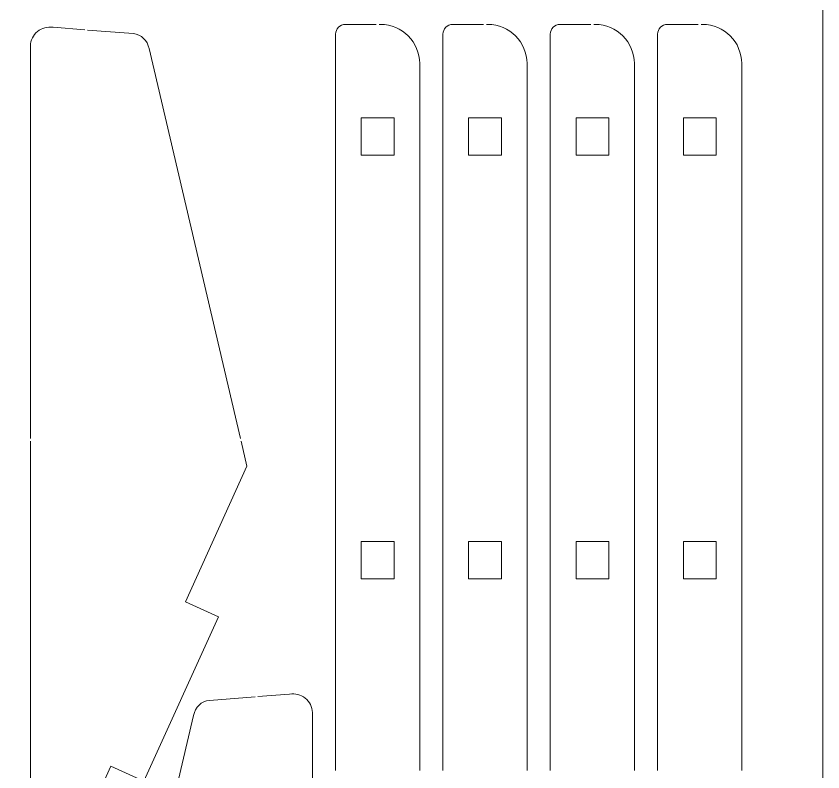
# Model space of a CAD drawing. Header units: millimetres. Extents: x -258 to 317, y -174 to 169.
# Drawn here: x 231.1 to 317.4, y -37.1 to 43.8 of the extents above; entities that cross this region are included whole.
import ezdxf

# ---------------------------------------------------------------- set-up
doc = ezdxf.new("R2010")
doc.units = ezdxf.units.MM
doc.header["$MEASUREMENT"] = 0
doc.layers.add('Layer 1', color=7, linetype='Continuous')

msp = doc.modelspace()

# ---------------------------------------------------------------- linework, layer by layer
at = {"layer": 'Layer 1', "color": 240, "lineweight": 9}
msp.add_open_spline([(69.4089, 168.5291), (69.4089, 168.5291), (309.409, 168.5291), (309.409, 168.5291), (309.409, 168.5291), (313.8151, 168.5291), (317.4089, 164.9319), (317.4089, 160.5291), (317.4089, 160.5291), (317.4089, 160.5291), (317.4089, -117.4709), (317.4089, -117.4709), (317.4089, -117.4709), (317.4089, -121.8737), (313.8117, -125.4709), (309.409, -125.4709), (309.409, -125.4709), (309.409, -125.4709), (69.4089, -125.4709), (69.4089, -125.4709), (69.4089, -125.4709), (65.0062, -125.4709), (61.409, -121.8771), (61.409, -117.4709), (61.409, -117.4709), (61.409, -117.4709), (61.409, 160.5291), (61.409, 160.5291), (61.409, 160.5291), (61.409, 164.9353), (65.0027, 168.5291), (69.4089, 168.5291)], degree=3, knots=[0, 0, 0, 0, 0.1111111, 0.1111111, 0.1111111, 0.1111111, 0.2222222, 0.2222222, 0.2222222, 0.2222222, 0.3333333, 0.3333333, 0.3333333, 0.3333333, 0.4444444, 0.4444444, 0.4444444, 0.4444444, 0.5555556, 0.5555556, 0.5555556, 0.5555556, 0.6666667, 0.6666667, 0.6666667, 0.6666667, 0.7777778, 0.7777778, 0.7777778, 0.7777778, 1, 1, 1, 1], dxfattribs=at)
at = {"layer": 'Layer 1', "color": 250, "lineweight": 9}
for points, knots in [([(238.427, 42.3225), (238.427, 42.3225), (235.0436, 42.591), (235.0436, 42.591), (235.0436, 42.591), (234.4215, 42.6404), (233.8582, 42.5415), (233.3744, 42.1474), (233.3744, 42.1474), (232.8906, 41.7532), (232.6272, 41.226), (232.6023, 40.6024), (232.6023, 40.6024), (232.6023, 40.6024), (232.6023, -1.4172), (232.6023, -1.4172)], [0, 0, 0, 0, 0.2, 0.2, 0.2, 0.2, 0.4, 0.4, 0.4, 0.4, 0.6, 0.6, 0.6, 0.6, 1, 1, 1, 1]), ([(265.2691, -36.9519), (265.2691, -36.9519), (265.2691, 41.8482), (265.2691, 41.8482), (265.2691, 41.8482), (265.2691, 42.4261), (265.7407, 42.898), (266.3189, 42.898), (266.3189, 42.898), (266.3189, 42.898), (269.6193, 42.898), (269.6193, 42.898)], [0, 0, 0, 0, 0.25, 0.25, 0.25, 0.25, 0.5, 0.5, 0.5, 0.5, 1, 1, 1, 1]), ([(269.9193, 42.898), (269.9193, 42.898), (270.07, 42.898), (270.07, 42.898), (270.07, 42.898), (272.3829, 42.898), (274.2694, 41.0115), (274.2694, 38.6986), (274.2694, 38.6986), (274.2694, 38.6986), (274.2694, -36.9519), (274.2694, -36.9519)], [0, 0, 0, 0, 0.25, 0.25, 0.25, 0.25, 0.5, 0.5, 0.5, 0.5, 1, 1, 1, 1]), ([(276.7556, -36.9519), (276.7556, -36.9519), (276.7556, 41.8482), (276.7556, 41.8482), (276.7556, 41.8482), (276.7556, 42.4261), (277.2272, 42.898), (277.8054, 42.898), (277.8054, 42.898), (277.8054, 42.898), (281.1058, 42.898), (281.1058, 42.898)], [0, 0, 0, 0, 0.25, 0.25, 0.25, 0.25, 0.5, 0.5, 0.5, 0.5, 1, 1, 1, 1]), ([(281.4058, 42.898), (281.4058, 42.898), (281.5565, 42.898), (281.5565, 42.898), (281.5565, 42.898), (283.8694, 42.898), (285.7559, 41.0115), (285.7559, 38.6986), (285.7559, 38.6986), (285.7559, 38.6986), (285.7559, -36.9519), (285.7559, -36.9519)], [0, 0, 0, 0, 0.25, 0.25, 0.25, 0.25, 0.5, 0.5, 0.5, 0.5, 1, 1, 1, 1]), ([(288.2421, -36.9519), (288.2421, -36.9519), (288.2421, 41.8482), (288.2421, 41.8482), (288.2421, 41.8482), (288.2421, 42.4261), (288.7137, 42.898), (289.2919, 42.898), (289.2919, 42.898), (289.2919, 42.898), (292.5923, 42.898), (292.5923, 42.898)], [0, 0, 0, 0, 0.25, 0.25, 0.25, 0.25, 0.5, 0.5, 0.5, 0.5, 1, 1, 1, 1]), ([(292.8923, 42.898), (292.8923, 42.898), (293.043, 42.898), (293.043, 42.898), (293.043, 42.898), (295.3559, 42.898), (297.2424, 41.0115), (297.2424, 38.6986), (297.2424, 38.6986), (297.2424, 38.6986), (297.2424, -36.9519), (297.2424, -36.9519)], [0, 0, 0, 0, 0.25, 0.25, 0.25, 0.25, 0.5, 0.5, 0.5, 0.5, 1, 1, 1, 1]), ([(299.7289, -36.9519), (299.7289, -36.9519), (299.7289, 41.8482), (299.7289, 41.8482), (299.7289, 41.8482), (299.7289, 42.4261), (300.2005, 42.898), (300.7787, 42.898), (300.7787, 42.898), (300.7787, 42.898), (304.0791, 42.898), (304.0791, 42.898)], [0, 0, 0, 0, 0.25, 0.25, 0.25, 0.25, 0.5, 0.5, 0.5, 0.5, 1, 1, 1, 1]), ([(304.3791, 42.898), (304.3791, 42.898), (304.5298, 42.898), (304.5298, 42.898), (304.5298, 42.898), (306.8427, 42.898), (308.7292, 41.0115), (308.7292, 38.6986), (308.7292, 38.6986), (308.7292, 38.6986), (308.7292, -36.9519), (308.7292, -36.9519)], [0, 0, 0, 0, 0.25, 0.25, 0.25, 0.25, 0.5, 0.5, 0.5, 0.5, 1, 1, 1, 1]), ([(255.0854, -1.4172), (255.0854, -1.4172), (245.3193, 40.3137), (245.3193, 40.3137), (245.3193, 40.3137), (245.1198, 41.166), (244.4977, 41.8407), (243.6239, 41.9101), (243.6239, 41.9101), (243.6239, 41.9101), (238.727, 42.2987), (238.727, 42.2987)], [0, 0, 0, 0, 0.25, 0.25, 0.25, 0.25, 0.5, 0.5, 0.5, 0.5, 1, 1, 1, 1]), ([(271.5193, 32.8981), (271.5193, 32.8981), (271.5193, 28.8981), (271.5193, 28.8981), (271.5193, 28.8981), (271.5193, 28.8981), (268.0193, 28.8981), (268.0193, 28.8981), (268.0193, 28.8981), (268.0193, 28.8981), (268.0193, 32.8981), (268.0193, 32.8981), (268.0193, 32.8981), (268.0193, 32.8981), (271.5193, 32.8981), (271.5193, 32.8981)], [0, 0, 0, 0, 0.2, 0.2, 0.2, 0.2, 0.4, 0.4, 0.4, 0.4, 0.6, 0.6, 0.6, 0.6, 1, 1, 1, 1]), ([(283.0058, 32.8981), (283.0058, 32.8981), (283.0058, 28.8981), (283.0058, 28.8981), (283.0058, 28.8981), (283.0058, 28.8981), (279.5058, 28.8981), (279.5058, 28.8981), (279.5058, 28.8981), (279.5058, 28.8981), (279.5058, 32.8981), (279.5058, 32.8981), (279.5058, 32.8981), (279.5058, 32.8981), (283.0058, 32.8981), (283.0058, 32.8981)], [0, 0, 0, 0, 0.2, 0.2, 0.2, 0.2, 0.4, 0.4, 0.4, 0.4, 0.6, 0.6, 0.6, 0.6, 1, 1, 1, 1]), ([(294.4923, 32.8981), (294.4923, 32.8981), (294.4923, 28.8981), (294.4923, 28.8981), (294.4923, 28.8981), (294.4923, 28.8981), (290.9923, 28.8981), (290.9923, 28.8981), (290.9923, 28.8981), (290.9923, 28.8981), (290.9923, 32.8981), (290.9923, 32.8981), (290.9923, 32.8981), (290.9923, 32.8981), (294.4923, 32.8981), (294.4923, 32.8981)], [0, 0, 0, 0, 0.2, 0.2, 0.2, 0.2, 0.4, 0.4, 0.4, 0.4, 0.6, 0.6, 0.6, 0.6, 1, 1, 1, 1]), ([(305.9791, 32.8981), (305.9791, 32.8981), (305.9791, 28.8981), (305.9791, 28.8981), (305.9791, 28.8981), (305.9791, 28.8981), (302.4791, 28.8981), (302.4791, 28.8981), (302.4791, 28.8981), (302.4791, 28.8981), (302.4791, 32.8981), (302.4791, 32.8981), (302.4791, 32.8981), (302.4791, 32.8981), (305.9791, 32.8981), (305.9791, 32.8981)], [0, 0, 0, 0, 0.2, 0.2, 0.2, 0.2, 0.4, 0.4, 0.4, 0.4, 0.6, 0.6, 0.6, 0.6, 1, 1, 1, 1]), ([(232.6023, -1.7172), (232.6023, -1.7172), (232.6023, -39.415), (232.6023, -39.415), (232.6023, -39.415), (232.6022, -41.1011), (233.1464, -42.6512), (234.1707, -43.8297)], [0, 0, 0, 0, 0.3333333, 0.3333333, 0.3333333, 0.3333333, 1, 1, 1, 1]), ([(234.373, -44.0513), (234.9028, -44.6028), (235.5459, -45.0622), (236.2952, -45.4021), (236.2952, -45.4021), (236.2952, -45.4021), (237.0341, -45.7373), (237.0341, -45.7373), (237.0341, -45.7373), (237.0341, -45.7373), (241.2234, -36.5006), (241.2234, -36.5006), (241.2234, -36.5006), (241.2234, -36.5006), (244.7616, -38.1053), (244.7616, -38.1053), (244.7616, -38.1053), (244.7616, -38.1053), (252.7407, -20.5118), (252.7407, -20.5118), (252.7407, -20.5118), (252.7407, -20.5118), (249.2026, -18.9071), (249.2026, -18.9071), (249.2026, -18.9071), (249.2026, -18.9071), (255.783, -4.3981), (255.783, -4.3981)], [0, 0, 0, 0, 0.125, 0.125, 0.125, 0.125, 0.25, 0.25, 0.25, 0.25, 0.375, 0.375, 0.375, 0.375, 0.5, 0.5, 0.5, 0.5, 0.625, 0.625, 0.625, 0.625, 0.75, 0.75, 0.75, 0.75, 1, 1, 1, 1]), ([(271.5193, -12.4352), (271.5193, -12.4352), (271.5193, -16.4352), (271.5193, -16.4352), (271.5193, -16.4352), (271.5193, -16.4352), (268.0193, -16.4352), (268.0193, -16.4352), (268.0193, -16.4352), (268.0193, -16.4352), (268.0193, -12.4352), (268.0193, -12.4352), (268.0193, -12.4352), (268.0193, -12.4352), (271.5193, -12.4352), (271.5193, -12.4352)], [0, 0, 0, 0, 0.2, 0.2, 0.2, 0.2, 0.4, 0.4, 0.4, 0.4, 0.6, 0.6, 0.6, 0.6, 1, 1, 1, 1]), ([(283.0058, -12.4352), (283.0058, -12.4352), (283.0058, -16.4352), (283.0058, -16.4352), (283.0058, -16.4352), (283.0058, -16.4352), (279.5058, -16.4352), (279.5058, -16.4352), (279.5058, -16.4352), (279.5058, -16.4352), (279.5058, -12.4352), (279.5058, -12.4352), (279.5058, -12.4352), (279.5058, -12.4352), (283.0058, -12.4352), (283.0058, -12.4352)], [0, 0, 0, 0, 0.2, 0.2, 0.2, 0.2, 0.4, 0.4, 0.4, 0.4, 0.6, 0.6, 0.6, 0.6, 1, 1, 1, 1]), ([(294.4923, -12.4352), (294.4923, -12.4352), (294.4923, -16.4352), (294.4923, -16.4352), (294.4923, -16.4352), (294.4923, -16.4352), (290.9923, -16.4352), (290.9923, -16.4352), (290.9923, -16.4352), (290.9923, -16.4352), (290.9923, -12.4352), (290.9923, -12.4352), (290.9923, -12.4352), (290.9923, -12.4352), (294.4923, -12.4352), (294.4923, -12.4352)], [0, 0, 0, 0, 0.2, 0.2, 0.2, 0.2, 0.4, 0.4, 0.4, 0.4, 0.6, 0.6, 0.6, 0.6, 1, 1, 1, 1]), ([(305.9791, -12.4352), (305.9791, -12.4352), (305.9791, -16.4352), (305.9791, -16.4352), (305.9791, -16.4352), (305.9791, -16.4352), (302.4791, -16.4352), (302.4791, -16.4352), (302.4791, -16.4352), (302.4791, -16.4352), (302.4791, -12.4352), (302.4791, -12.4352), (302.4791, -12.4352), (302.4791, -12.4352), (305.9791, -12.4352), (305.9791, -12.4352)], [0, 0, 0, 0, 0.2, 0.2, 0.2, 0.2, 0.4, 0.4, 0.4, 0.4, 0.6, 0.6, 0.6, 0.6, 1, 1, 1, 1]), ([(240.2997, -72.7818), (240.2997, -72.7818), (250.0657, -31.0509), (250.0657, -31.0509), (250.0657, -31.0509), (250.2652, -30.1986), (250.8874, -29.5239), (251.7612, -29.4545), (251.7612, -29.4545), (251.7612, -29.4545), (256.6581, -29.0659), (256.6581, -29.0659)], [0, 0, 0, 0, 0.25, 0.25, 0.25, 0.25, 0.5, 0.5, 0.5, 0.5, 1, 1, 1, 1]), ([(256.9581, -29.0421), (256.9581, -29.0421), (260.3415, -28.7736), (260.3415, -28.7736), (260.3415, -28.7736), (260.9636, -28.7242), (261.5269, -28.8231), (262.0107, -29.2172), (262.0107, -29.2172), (262.4945, -29.6114), (262.7579, -30.1386), (262.7828, -30.7622), (262.7828, -30.7622), (262.7828, -30.7622), (262.7828, -72.7818), (262.7828, -72.7818)], [0, 0, 0, 0, 0.2, 0.2, 0.2, 0.2, 0.4, 0.4, 0.4, 0.4, 0.6, 0.6, 0.6, 0.6, 1, 1, 1, 1])]:
    msp.add_open_spline(points, degree=3, knots=knots, dxfattribs=at)
msp.add_open_spline([(255.783, -4.3981), (255.783, -4.3981), (255.1556, -1.7172), (255.1556, -1.7172)], degree=3, dxfattribs=at)

doc.saveas('drawing.dxf')
